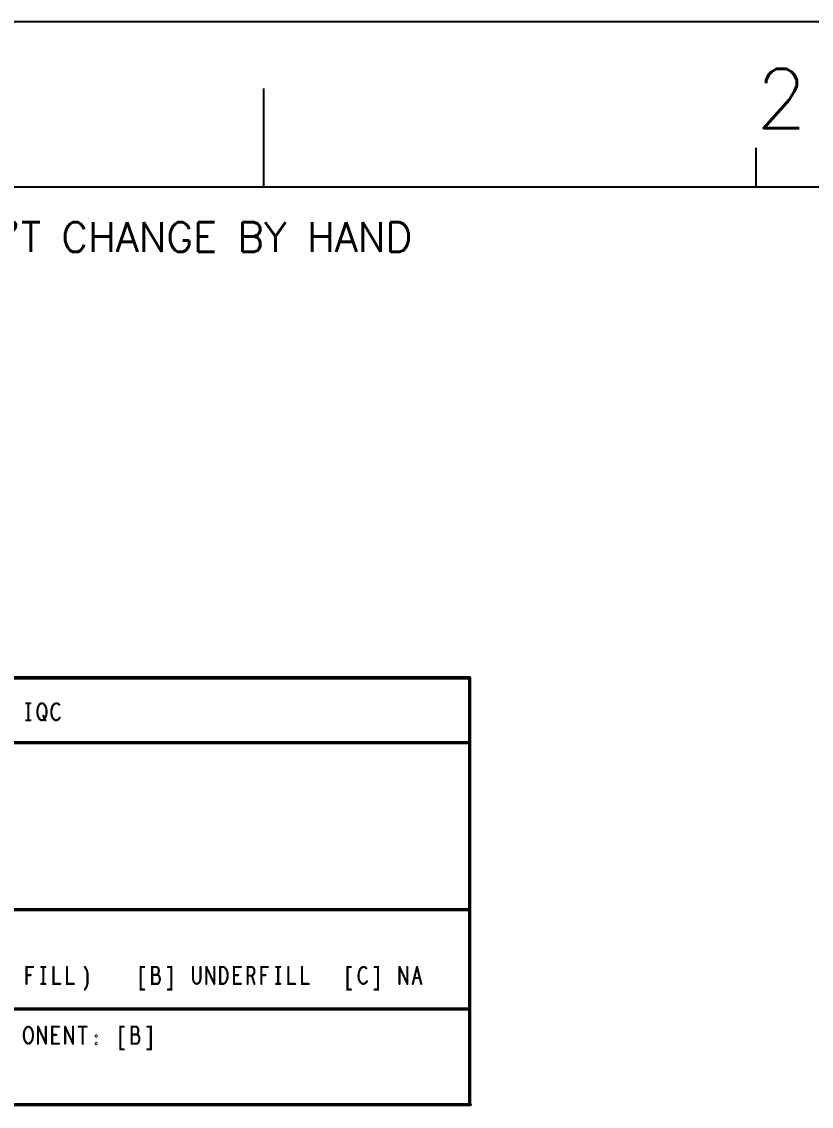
# Model space of a CAD drawing. Header units: millimetres. Extents: x 3362 to 3827, y -139 to 191.
# Drawn here: x 3412.2 to 3459.5, y 126.5 to 191.4 of the extents above; entities that cross this region are included whole.
import ezdxf

# ---------------------------------------------------------------- set-up
doc = ezdxf.new("R2010")
doc.units = ezdxf.units.MM
doc.header["$LTSCALE"] = 23.1
doc.linetypes.add('PHANTOM', pattern=[29.5, 9.5, -1.5, 3, -1.5, 3, -1.5, 9.5])
doc.layers.get('0').update_dxf_attribs({"linetype": 'CONTINUOUS'})
doc.layers.add('0PAPERF', color=2, linetype='PHANTOM', plot=False)
doc.styles.add('SIMPLEX', font='simplex.shx')

# ---------------------------------------------------------------- blocks, each defined once
blk = doc.blocks.new('PAD_R1')
at = {"const_width": 0.5}
blk.add_lwpolyline([(0.25, 0, 1), (-0.25, 0, 1)], format="xyb", close=True, dxfattribs=at)

msp = doc.modelspace()

# ---------------------------------------------------------------- linework, layer by layer
for p, q in [((3426.714, 181.48), (3426.714, 187.379)), ((3456.207, 181.48), (3456.207, 183.839)), ((3823.1, 181.48), (3367.728, 181.48))]:
    msp.add_line(p, q)
for points, const_width in [([(3393.167, 152.105), (3439.052, 152.105)], 0.203), ([(3439.052, 152.085), (3439.052, 126.555)], 0.203), ([(3412.501, 150.581), (3412.745, 150.581)], 0.127), ([(3412.623, 150.581), (3412.623, 149.565)], 0.127), ([(3414.472, 150.496), (3414.411, 150.547), (3414.34, 150.581), (3414.259, 150.581), (3414.167, 150.53), (3414.096, 150.445), (3414.045, 150.344), (3414.005, 150.174), (3413.995, 150.022), (3414.015, 149.87), (3414.045, 149.768), (3414.106, 149.666), (3414.178, 149.599), (3414.249, 149.565), (3414.32, 149.565), (3414.391, 149.599), (3414.452, 149.649), (3414.503, 149.717)], 0.127), ([(3412.501, 149.565), (3412.745, 149.565)], 0.127), ([(3413.517, 149.836), (3413.639, 149.565)], 0.127), ([(3393.123, 148.214), (3439.052, 148.214)], 0.203), ([(3393.166, 138.216), (3439.041, 138.216)], 0.203), ([(3412.512, 133.78), (3412.512, 134.796), (3412.898, 134.796)], 0.127), ([(3413.396, 134.796), (3413.64, 134.796)], 0.127), ([(3413.518, 134.796), (3413.518, 133.78)], 0.127), ([(3414.128, 134.796), (3414.128, 133.78), (3414.534, 133.78)], 0.127), ([(3414.941, 134.796), (3414.941, 133.78), (3415.347, 133.78)], 0.127), ([(3416.007, 133.441), (3416.109, 133.611), (3416.16, 133.78), (3416.16, 134.457), (3416.109, 134.627), (3416.007, 134.796)], 0.127), ([(3419.556, 134.796), (3419.353, 134.796), (3419.353, 133.441), (3419.556, 133.441)], 0.127), ([(3420.349, 134.322), (3420.39, 134.373), (3420.42, 134.457), (3420.44, 134.576), (3420.42, 134.677), (3420.379, 134.745), (3420.308, 134.796), (3420.034, 134.796), (3420.034, 133.78), (3420.369, 133.78), (3420.44, 133.848), (3420.481, 133.949), (3420.501, 134.068), (3420.481, 134.186), (3420.42, 134.288), (3420.349, 134.322), (3420.034, 134.322)], 0.127), ([(3420.979, 133.441), (3421.182, 133.441), (3421.182, 134.796), (3420.979, 134.796)], 0.127), ([(3422.483, 134.796), (3422.483, 134.068), (3422.523, 133.915), (3422.604, 133.814), (3422.706, 133.78), (3422.808, 133.814), (3422.889, 133.915), (3422.93, 134.068), (3422.93, 134.796)], 0.127), ([(3423.285, 133.78), (3423.285, 134.796)], 0.127), ([(3423.285, 134.796), (3423.753, 133.78)], 0.127), ([(3423.753, 133.78), (3423.753, 134.796)], 0.127), ([(3425.348, 133.78), (3424.941, 133.78), (3424.941, 134.796), (3425.348, 134.796)], 0.127), ([(3425.754, 133.78), (3425.754, 134.796), (3426.008, 134.796), (3426.089, 134.745), (3426.14, 134.677), (3426.16, 134.542), (3426.14, 134.407), (3426.079, 134.322), (3426.008, 134.271), (3425.754, 134.271)], 0.127), ([(3426.577, 133.78), (3426.577, 134.796), (3426.963, 134.796)], 0.127), ([(3427.461, 134.796), (3427.705, 134.796)], 0.127), ([(3427.583, 134.796), (3427.583, 133.78)], 0.127), ([(3428.192, 134.796), (3428.192, 133.78), (3428.599, 133.78)], 0.127), ([(3429.005, 134.796), (3429.005, 133.78), (3429.412, 133.78)], 0.127), ([(3431.934, 134.796), (3431.73, 134.796), (3431.73, 133.441), (3431.934, 133.441)], 0.127), ([(3432.868, 134.711), (3432.807, 134.762), (3432.736, 134.796), (3432.655, 134.796), (3432.564, 134.745), (3432.492, 134.661), (3432.442, 134.559), (3432.401, 134.39), (3432.391, 134.237), (3432.411, 134.085), (3432.442, 133.983), (3432.503, 133.882), (3432.574, 133.814), (3432.645, 133.78), (3432.716, 133.78), (3432.787, 133.814), (3432.848, 133.865), (3432.899, 133.932)], 0.127), ([(3433.356, 133.441), (3433.559, 133.441), (3433.559, 134.796), (3433.356, 134.796)], 0.127), ([(3434.85, 133.78), (3434.85, 134.796)], 0.127), ([(3434.85, 134.796), (3435.317, 133.78)], 0.127), ([(3435.317, 133.78), (3435.317, 134.796)], 0.127), ([(3435.642, 133.78), (3435.896, 134.796)], 0.127), ([(3435.896, 134.796), (3436.15, 133.78)], 0.127), ([(3412.756, 134.305), (3412.512, 134.305)], 0.127), ([(3413.396, 133.78), (3413.64, 133.78)], 0.127), ([(3425.185, 134.305), (3424.941, 134.305)], 0.127), ([(3426.008, 134.271), (3426.16, 133.78)], 0.127), ([(3426.821, 134.305), (3426.577, 134.305)], 0.127), ([(3427.461, 133.78), (3427.705, 133.78)], 0.127), ([(3436.059, 134.136), (3435.733, 134.136)], 0.127), ([(3393.114, 132.283), (3439.047, 132.283)], 0.203), ([(3413.202, 131.218), (3413.669, 130.202)], 0.127), ([(3413.202, 130.202), (3413.202, 131.218)], 0.127), ([(3413.669, 130.202), (3413.669, 131.218)], 0.127), ([(3414.451, 130.202), (3414.045, 130.202), (3414.045, 131.218), (3414.451, 131.218)], 0.127), ([(3414.827, 131.218), (3415.295, 130.202)], 0.127), ([(3414.827, 130.202), (3414.827, 131.218)], 0.127), ([(3415.295, 130.202), (3415.295, 131.218)], 0.127), ([(3415.64, 131.218), (3416.107, 131.218)], 0.127), ([(3415.874, 131.218), (3415.874, 130.202)], 0.127), ([(3418.329, 131.222), (3418.125, 131.222), (3418.125, 129.867), (3418.329, 129.867)], 0.127), ([(3419.121, 130.747), (3419.162, 130.798), (3419.192, 130.883), (3419.213, 131.001), (3419.192, 131.103), (3419.152, 131.171), (3419.08, 131.222), (3418.806, 131.222), (3418.806, 130.206), (3419.141, 130.206), (3419.213, 130.273), (3419.253, 130.375), (3419.274, 130.493), (3419.253, 130.612), (3419.192, 130.714), (3419.121, 130.747), (3418.806, 130.747)], 0.127), ([(3419.751, 129.867), (3419.954, 129.867), (3419.954, 131.222), (3419.751, 131.222)], 0.127), ([(3414.289, 130.727), (3414.045, 130.727)], 0.127), ([(3393.114, 126.553), (3439.079, 126.553)], 0.203)]:
    msp.add_lwpolyline(points, dxfattribs=dict(const_width=const_width))
at = {"const_width": 0.127}
for points in [[(3413.436, 149.565), (3413.355, 149.582), (3413.283, 149.649), (3413.222, 149.751), (3413.182, 149.87), (3413.162, 150.005), (3413.162, 150.141), (3413.182, 150.276), (3413.222, 150.395), (3413.283, 150.496), (3413.355, 150.564), (3413.436, 150.581), (3413.517, 150.564), (3413.588, 150.496), (3413.649, 150.395), (3413.69, 150.276), (3413.71, 150.141), (3413.71, 150.005), (3413.69, 149.87), (3413.649, 149.751), (3413.588, 149.649), (3413.517, 149.582)], [(3424.108, 133.78), (3424.108, 134.796), (3424.311, 134.796), (3424.393, 134.745), (3424.454, 134.677), (3424.504, 134.576), (3424.545, 134.457), (3424.555, 134.288), (3424.545, 134.119), (3424.504, 134), (3424.454, 133.899), (3424.393, 133.831), (3424.311, 133.78)], [(3412.623, 130.202), (3412.541, 130.219), (3412.47, 130.287), (3412.409, 130.388), (3412.369, 130.507), (3412.348, 130.642), (3412.348, 130.778), (3412.369, 130.913), (3412.409, 131.032), (3412.47, 131.134), (3412.541, 131.201), (3412.623, 131.218), (3412.704, 131.201), (3412.775, 131.134), (3412.836, 131.032), (3412.877, 130.913), (3412.897, 130.778), (3412.897, 130.642), (3412.877, 130.507), (3412.836, 130.388), (3412.775, 130.287), (3412.704, 130.219)], [(3416.687, 130.626), (3416.666, 130.642), (3416.666, 130.676), (3416.687, 130.693), (3416.707, 130.676), (3416.707, 130.642)], [(3416.687, 130.168), (3416.666, 130.185), (3416.666, 130.219), (3416.687, 130.236), (3416.707, 130.219), (3416.707, 130.185)]]:
    msp.add_lwpolyline(points, close=True, dxfattribs=at)
at = {"layer": '0PAPERF'}
msp.add_line((3827.229, 191.387), (3361.779, 191.387), dxfattribs=at)

# ---------------------------------------------------------------- block references
for p, xscale, yscale in [((3439.052, 152.105), 0.2032, 0.2032), ((3439.052, 152.085), 0.2032, 0.2032), ((3412.501, 150.581), 0.127, 0.127), ((3412.623, 150.581), 0.127, 0.127), ((3412.745, 150.581), 0.127, 0.127), ((3414.472, 150.496), 0.127, 0.127), ((3412.501, 149.565), 0.127, 0.127), ((3412.623, 149.565), 0.127, 0.127), ((3412.745, 149.565), 0.127, 0.127), ((3413.517, 149.836), 0.127, 0.127), ((3413.639, 149.565), 0.127, 0.127), ((3414.503, 149.717), 0.127, 0.127), ((3439.052, 148.214), 0.2032, 0.2032), ((3439.041, 138.216), 0.2032, 0.2032), ((3412.898, 134.796), 0.127, 0.127), ((3413.396, 134.796), 0.127, 0.127), ((3413.518, 134.796), 0.127, 0.127), ((3413.64, 134.796), 0.127, 0.127), ((3414.128, 134.796), 0.127, 0.127), ((3414.941, 134.796), 0.127, 0.127), ((3416.007, 134.796), 0.127, 0.127), ((3419.556, 134.796), 0.127, 0.127), ((3420.979, 134.796), 0.127, 0.127), ((3422.483, 134.796), 0.127, 0.127), ((3422.93, 134.796), 0.127, 0.127), ((3423.285, 134.796), 0.127, 0.127), ((3423.285, 134.796), 0.127, 0.127), ((3423.753, 134.796), 0.127, 0.127), ((3425.348, 134.796), 0.127, 0.127), ((3426.963, 134.796), 0.127, 0.127), ((3427.461, 134.796), 0.127, 0.127), ((3427.583, 134.796), 0.127, 0.127), ((3427.705, 134.796), 0.127, 0.127), ((3428.192, 134.796), 0.127, 0.127), ((3429.005, 134.796), 0.127, 0.127), ((3431.934, 134.796), 0.127, 0.127), ((3432.868, 134.711), 0.127, 0.127), ((3433.356, 134.796), 0.127, 0.127), ((3434.85, 134.796), 0.127, 0.127), ((3434.85, 134.796), 0.127, 0.127), ((3435.317, 134.796), 0.127, 0.127), ((3435.896, 134.796), 0.127, 0.127), ((3435.896, 134.796), 0.127, 0.127), ((3412.512, 134.305), 0.127, 0.127), ((3412.512, 133.78), 0.127, 0.127), ((3412.756, 134.305), 0.127, 0.127), ((3413.396, 133.78), 0.127, 0.127), ((3413.518, 133.78), 0.127, 0.127), ((3413.64, 133.78), 0.127, 0.127), ((3414.534, 133.78), 0.127, 0.127), ((3415.347, 133.78), 0.127, 0.127), ((3420.034, 134.322), 0.127, 0.127), ((3420.349, 134.322), 0.127, 0.127), ((3423.285, 133.78), 0.127, 0.127), ((3423.753, 133.78), 0.127, 0.127), ((3423.753, 133.78), 0.127, 0.127), ((3424.941, 134.305), 0.127, 0.127), ((3425.185, 134.305), 0.127, 0.127), ((3425.348, 133.78), 0.127, 0.127), ((3425.754, 134.271), 0.127, 0.127), ((3425.754, 133.78), 0.127, 0.127), ((3426.008, 134.271), 0.127, 0.127), ((3426.16, 133.78), 0.127, 0.127), ((3426.577, 134.305), 0.127, 0.127), ((3426.577, 133.78), 0.127, 0.127), ((3426.821, 134.305), 0.127, 0.127), ((3427.461, 133.78), 0.127, 0.127), ((3427.583, 133.78), 0.127, 0.127), ((3427.705, 133.78), 0.127, 0.127), ((3428.599, 133.78), 0.127, 0.127), ((3429.412, 133.78), 0.127, 0.127), ((3432.899, 133.932), 0.127, 0.127), ((3434.85, 133.78), 0.127, 0.127), ((3435.317, 133.78), 0.127, 0.127), ((3435.317, 133.78), 0.127, 0.127), ((3435.642, 133.78), 0.127, 0.127), ((3435.733, 134.136), 0.127, 0.127), ((3436.059, 134.136), 0.127, 0.127), ((3436.15, 133.78), 0.127, 0.127), ((3416.007, 133.441), 0.127, 0.127), ((3419.556, 133.441), 0.127, 0.127), ((3420.979, 133.441), 0.127, 0.127), ((3431.934, 133.441), 0.127, 0.127), ((3433.356, 133.441), 0.127, 0.127), ((3439.047, 132.283), 0.2032, 0.2032), ((3413.202, 131.218), 0.127, 0.127), ((3413.202, 131.218), 0.127, 0.127), ((3413.669, 131.218), 0.127, 0.127), ((3414.451, 131.218), 0.127, 0.127), ((3414.827, 131.218), 0.127, 0.127), ((3414.827, 131.218), 0.127, 0.127), ((3415.295, 131.218), 0.127, 0.127), ((3415.64, 131.218), 0.127, 0.127), ((3415.874, 131.218), 0.127, 0.127), ((3416.107, 131.218), 0.127, 0.127), ((3418.329, 131.222), 0.127, 0.127), ((3419.751, 131.222), 0.127, 0.127), ((3414.045, 130.727), 0.127, 0.127), ((3414.289, 130.727), 0.127, 0.127), ((3418.806, 130.747), 0.127, 0.127), ((3419.121, 130.747), 0.127, 0.127), ((3413.202, 130.202), 0.127, 0.127), ((3413.669, 130.202), 0.127, 0.127), ((3413.669, 130.202), 0.127, 0.127), ((3414.451, 130.202), 0.127, 0.127), ((3414.827, 130.202), 0.127, 0.127), ((3415.295, 130.202), 0.127, 0.127), ((3415.295, 130.202), 0.127, 0.127), ((3415.874, 130.202), 0.127, 0.127), ((3418.329, 129.867), 0.127, 0.127), ((3419.751, 129.867), 0.127, 0.127), ((3439.052, 126.555), 0.2032, 0.2032), ((3439.079, 126.553), 0.2032, 0.2032)]:
    msp.add_blockref('PAD_R1', p, dxfattribs=dict(xscale=xscale, yscale=yscale))

# ---------------------------------------------------------------- texts
at = {"style": 'SIMPLEX'}
msp.add_text('2', height=3.539, dxfattribs=at).set_placement((3456.207, 185.019))
at = {"color": 3, "style": 'SIMPLEX'}
msp.add_text("ACAD GENERATED DRAWING. DON'T CHANGE BY HAND", height=1.76958, dxfattribs=at).set_placement((3372.584, 177.608))

doc.saveas('drawing.dxf')
